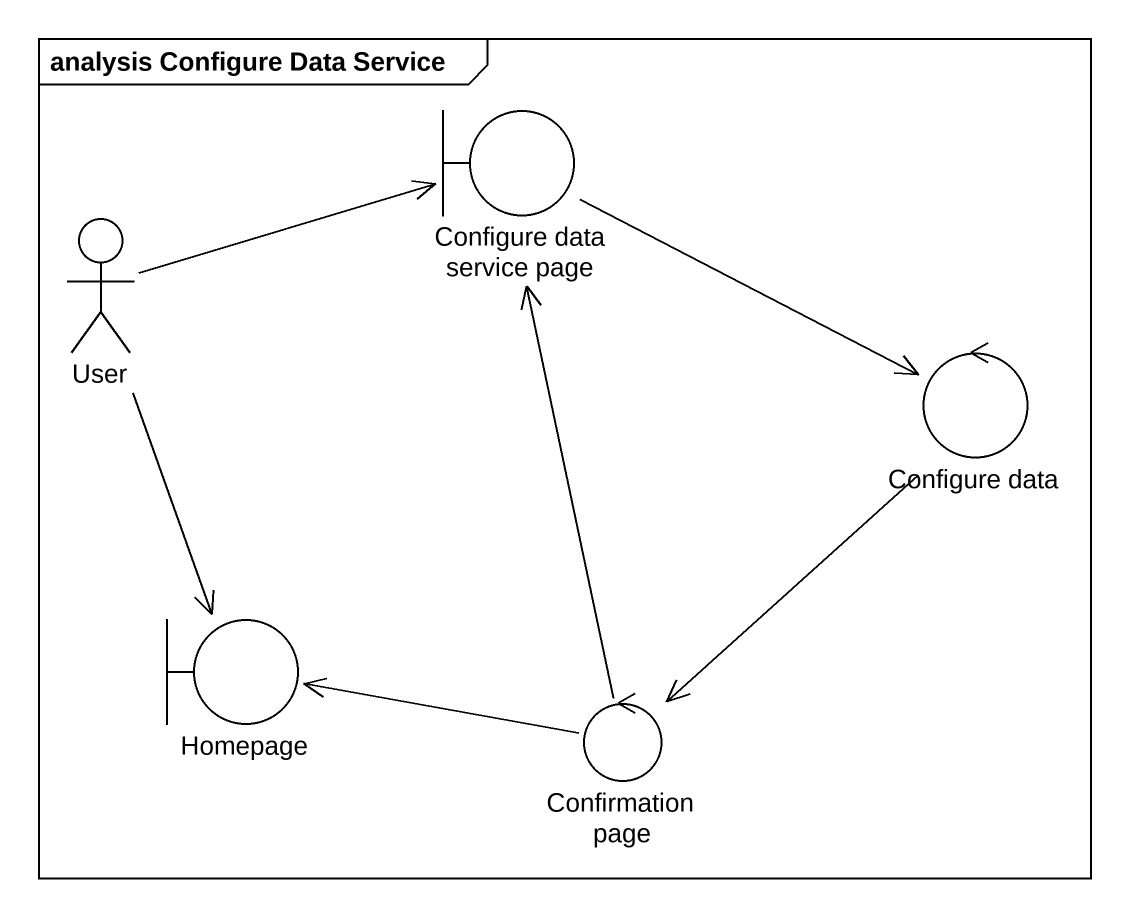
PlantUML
@startuml
mainframe analysis Configure Data Service
boundary "Configure data service page" as Configure_data_service_page
actor User
control "Configure data" as Configure_data
boundary Homepage
control "Confirmation page" as Confirmation_page
Configure_data_service_page -right-> Configure_data
User -right-> Configure_data_service_page
User --> Homepage
Configure_data --> Confirmation_page
Confirmation_page -up-> Configure_data_service_page
Confirmation_page -left-> Homepage
@enduml
